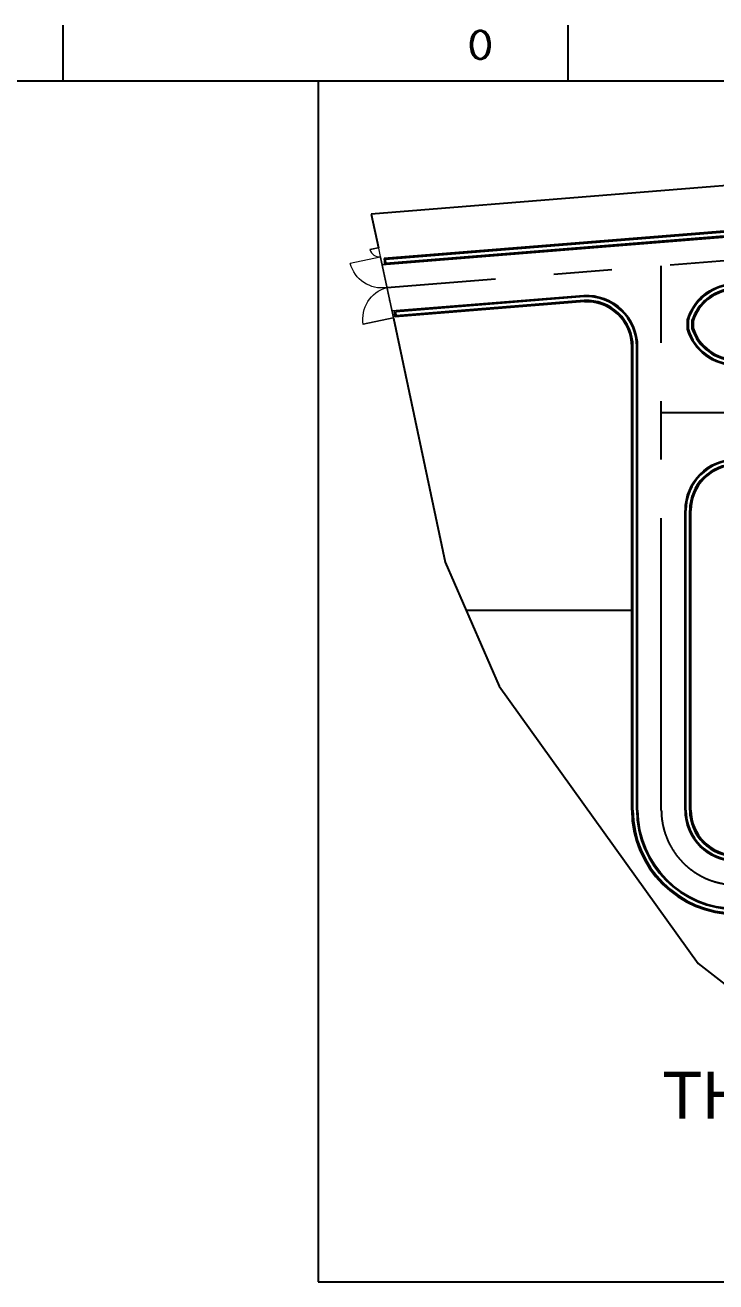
# Model space of a CAD drawing. Header units: millimetres. Extents: x 4133871 to 4440428, y -545651 to -495191.
# Drawn here: x 4266873 to 4272198, y -505499 to -495815 of the extents above; entities that cross this region are included whole.
import ezdxf

# ---------------------------------------------------------------- set-up
doc = ezdxf.new("R2010")
doc.units = ezdxf.units.MM
doc.header["$LTSCALE"] = 60
doc.linetypes.add('CENTER', pattern=[2, 1.25, -0.25, 0.25, -0.25])
for name, color, linetype in [('1', 7, 'Continuous'), ('C_BLOCK', 7, 'Continuous'), ('C_CEN', 1, 'CENTER'), ('GATE', 7, 'Continuous'), ('SITE BOUNDARY-AP', 4, 'xxx'), ('TAN-TIT', 30, 'Continuous'), ('나중에 삭제', 7, 'Continuous')]:
    doc.layers.add(name, color=color, linetype=linetype)
doc.layers.add('DITCH', color=7, linetype='Continuous', lineweight=0)
doc.layers.add('ROAD', color=4, linetype='Continuous', lineweight=0)
doc.styles.add('Arial', font='arial.ttf')
doc.styles.add('COM', font='COMPLEX', dxfattribs={"height": 5})
doc.styles.get("Standard").update_dxf_attribs({"font": 'romans.shx', "width": 0.75, "bigfont": 'whgtxt.shx'})
doc.linetypes.add('xxx', pattern='A,0.25,-0.022286,["xxx",Standard,S=0.1,R=0,X=0,Y=-0.035957],-0.221744', length=0.49403)

# ---------------------------------------------------------------- blocks, each defined once
blk = doc.blocks.new('KEY PLAN_NEW')
at = {"layer": 'C_CEN', "color": 253, "linetype": 'CENTER', "lineweight": -3, "ltscale": 10}
for p, q in [((-3077.3, -1871.9), (-3077.3, -474)), ((-3077.3, -850.4), (-1708.5, -850.4))]:
    blk.add_line(p, q, dxfattribs=at)
blk.add_lwpolyline([(-2307.1, -412), (-3782.4, -530.7)], dxfattribs=at)
blk.add_arc((-2885.3, -1871.9), 192, 180, 270, dxfattribs=at)
at = {"layer": 'DITCH', "color": 253, "lineweight": -3}
for p, q in [((-2313.2, -336.3), (-3789.3, -455)), ((-2313, -339.3), (-3786.1, -457.8)), ((-3789.3, -455), (-3788, -471)), ((-3789.3, -455), (-3788.1, -471)), ((-3275, -566.1), (-3761.6, -605.3)), ((-3275.9, -553.2), (-3759.6, -592.1)), ((-3275.2, -563.2), (-3758.8, -602.1)), ((-3761.6, -605.3), (-3762.9, -589.3)), ((-3761.6, -605.3), (-3762.9, -589.3)), ((-3758.8, -602.1), (-3759.6, -592.1)), ((-3758.8, -602.1), (-3759.6, -592.1)), ((-3153.3, -1871.9), (-3153.3, -682)), ((-3150.3, -1871.9), (-3150.3, -682)), ((-3140.3, -1871.9), (-3140.3, -682)), ((-3014.3, -1871.9), (-3014.3, -1102.4)), ((-3004.3, -1871.9), (-3004.3, -1102.4)), ((-3001.3, -1871.9), (-3001.3, -1102.4))]:
    blk.add_line(p, q, dxfattribs=at)
blk.add_lwpolyline([(-2312.2, -349.2), (-3785.3, -467.7), (-3786.1, -457.8)], dxfattribs=at)
for points in [[(-2898.6, -522.8, 0.301279), (-3008.7, -613.4), (-3008.7, -636.2, 0.329572), (-2885.3, -727.4, 0.329572)], [(-2897.5, -532.8, 0.297918), (-2998.7, -614.9), (-2998.7, -634.7, 0.326156), (-2885.3, -717.4, 0.326156)], [(-2897.2, -535.8, 0.296826), (-2995.7, -615.4), (-2995.7, -634.2, 0.325046), (-2885.3, -714.4, 0.325046)]]:
    blk.add_lwpolyline(points, format="xyb", dxfattribs=at)
for centre, radius, start, end in [((-3269.3, -682), 129, 0, 92.9276), ((-3269.3, -682), 119, 0, 92.8312), ((-3269.3, -682), 116, 0, 92.8312), ((-2885.3, -1102.4), 129, 90, 180), ((-2885.3, -1102.4), 119, 90, 180), ((-2885.3, -1102.4), 116, 90, 180), ((-2885.3, -1871.9), 268, 180, 270), ((-2885.3, -1871.9), 265, 180, 270), ((-2885.3, -1871.9), 255, 180, 270), ((-2885.3, -1871.9), 129, 180, 270), ((-2885.3, -1871.9), 119, 180, 270), ((-2885.3, -1871.9), 116, 180, 270)]:
    blk.add_arc(centre, radius, start, end, dxfattribs=at)
at = {"layer": 'GATE', "color": 253, "lineweight": 13, "ltscale": 10}
for p, q in [((-3799.8, -451.5), (-3876.5, -467.8)), ((-3799.8, -451.5), (-3876.5, -467.8)), ((-3804.5, -427.9), (-3826, -432.5)), ((-3804.5, -427.9), (-3826, -432.5)), ((-3804.5, -428.6), (-3825.8, -433.1)), ((-3804.5, -428.6), (-3825.8, -433.1)), ((-3804.4, -428.6), (-3799.9, -450.1)), ((-3804.4, -428.6), (-3799.9, -450.1)), ((-3804.4, -428.7), (-3801.6, -441.8)), ((-3804.4, -428.7), (-3801.6, -441.8)), ((-3803.9, -428.3), (-3799.3, -450.1)), ((-3803.9, -428.3), (-3799.3, -450.1)), ((-3799.7, -452.1), (-3876.4, -468.4)), ((-3799.7, -452.1), (-3876.4, -468.4)), ((-3799.4, -452.3), (-3766.4, -607.7)), ((-3799.4, -452.3), (-3766.4, -607.7)), ((-3798.8, -452.2), (-3765.8, -607.6)), ((-3798.8, -452.2), (-3765.8, -607.6)), ((-3766.6, -608), (-3843.2, -624.3)), ((-3766.6, -608), (-3843.2, -624.3)), ((-3766.4, -608.6), (-3843.1, -624.9)), ((-3766.4, -608.6), (-3843.1, -624.9))]:
    blk.add_line(p, q, dxfattribs=at)
for centre, radius in [((-3804.3, -428.3), 0.4), ((-3804.3, -428.3), 0.4), ((-3804.3, -428.3), 0.28), ((-3804.3, -428.3), 0.28), ((-3799.6, -450.4), 0.4), ((-3799.6, -450.4), 0.4), ((-3799.6, -450.4), 0.28), ((-3799.6, -450.4), 0.28), ((-3799.2, -451.7), 0.508), ((-3799.2, -451.7), 0.508), ((-3799.2, -451.7), 0.44), ((-3799.2, -451.7), 0.44), ((-3789, -499.7), 0.508), ((-3789, -499.7), 0.44), ((-3789, -499.7), 0.508), ((-3789, -499.7), 0.44), ((-3782.7, -529.4), 0.508), ((-3782.7, -529.4), 0.508), ((-3782.7, -529.4), 0.44), ((-3782.7, -529.4), 0.44), ((-3782.5, -530.6), 0.508), ((-3782.5, -530.6), 0.508), ((-3782.5, -530.6), 0.44), ((-3782.5, -530.6), 0.44), ((-3775.7, -562.3), 0.508), ((-3775.7, -562.3), 0.508), ((-3775.7, -562.3), 0.44), ((-3775.7, -562.3), 0.44), ((-3766, -608.2), 0.508), ((-3766, -608.2), 0.508), ((-3766, -608.2), 0.44), ((-3766, -608.2), 0.44)]:
    blk.add_circle(centre, radius, dxfattribs=at)
at = {"layer": 'GATE', "color": 253, "lineweight": 0, "ltscale": 10}
for centre in [(-3799.2, -451.7), (-3799.2, -451.7), (-3766, -608.2), (-3766, -608.2)]:
    blk.add_circle(centre, 0.624, dxfattribs=at)
at = {"layer": 'GATE', "color": 253, "lineweight": 13, "ltscale": 10}
blk.add_arc((-3801.6, -425.5), 25.4, 196.0273, 274.697, dxfattribs=at)
blk.add_arc((-3801.6, -425.5), 25.4, 196.0273, 274.697, dxfattribs=at)
at = {"layer": 'GATE', "color": 253, "lineweight": 13, "ltscale": 10, "extrusion": (0, 0, -1)}
for centre, start, end in [((3795.4, -447.3), 261.3624, 345.8), ((3795.4, -447.3), 261.3624, 345.8), ((3760.7, -610.7), 350.1899, 74.6326), ((3760.7, -610.7), 350.1899, 74.6326)]:
    blk.add_arc(centre, 83.6, start, end, dxfattribs=at)
at = {"layer": 'ROAD', "color": 253}
for p, q in [((-3276.1, -550.2), (-3769.9, -589.9)), ((-3137.3, -1871.9), (-3137.3, -682)), ((-3017.3, -1871.9), (-3017.3, -1102.4))]:
    blk.add_line(p, q, dxfattribs=at)
at = {"layer": 'ROAD', "color": 253, "lineweight": -3}
for points in [[(-2312, -352.2), (-3795, -471.5)], [(-3153.3, -1359.7), (-3578.5, -1359.7)], [(-3153.3, -1359.7), (-3576.4, -1359.7)]]:
    blk.add_lwpolyline(points, dxfattribs=at)
at = {"layer": 'ROAD', "color": 253}
blk.add_lwpolyline([(-2898.9, -519.9, 0.302213), (-3011.7, -612.9), (-3011.7, -636.7, 0.330521), (-2885.3, -730.4)], format="xyb", dxfattribs=at)
for centre, radius, start, end in [((-3269.3, -682), 132, 0, 92.9276), ((-2885.3, -1102.4), 132, 90, 180), ((-2885.3, -1871.9), 252, 180, 270), ((-2885.3, -1871.9), 132, 180, 270)]:
    blk.add_arc(centre, radius, start, end, dxfattribs=at)
at = {"layer": 'SITE BOUNDARY-AP', "color": 253, "linetype": 'xxx', "ltscale": 10000}
blk.add_line((-3822.8, -341.1), (-3804.3, -427.9), dxfattribs=at)
at = {"layer": 'SITE BOUNDARY-AP', "color": 253, "linetype": 'Continuous', "ltscale": 10000, "flags": 128}
for points in [[(-2037.5, -197.5), (-3822.8, -341.1)], [(-3765.8, -608.8), (-3632.6, -1235.3), (-3494, -1554.1), (-2982.6, -2265.8), (-2690.7, -2493), (-2154.6, -2991.2), (-1723, -2972.4), (-1723, -2710.4), (-1123, -2710.4), (-1123, -2344.4)]]:
    blk.add_lwpolyline(points, dxfattribs=at)
at = {"layer": 'TAN-TIT'}
blk.add_lwpolyline([(-3958.6, -3083.9), (0, -3083.9), (0, 0), (-3958.6, 0)], close=True, dxfattribs=at)
blk = doc.blocks.new('BORDER')
at = {"layer": 'TAN-TIT'}
for p, q in [((186677, 164680), (186677, 166122)), ((199656, 164680), (199656, 166122)), ((232823, 164680), (4977, 164680))]:
    blk.add_line(p, q, dxfattribs=at)
at = {"layer": '나중에 삭제', "color": 30, "lineweight": 0}
blk.add_line((232823, 164680), (193237, 164680), dxfattribs=at)
at = {"layer": 'TAN-TIT', "style": 'COM'}
blk.add_text('O', height=721, dxfattribs=at).set_placement((197060, 165257))

msp = doc.modelspace()

# ---------------------------------------------------------------- block references
at = {"xscale": 3, "yscale": 3, "zscale": 3}
msp.add_blockref('KEY PLAN_NEW', (4281009.3, -496247.2), dxfattribs=at)
at = {"layer": '1', "xscale": 0.3, "yscale": 0.3, "zscale": 0.3}
msp.add_blockref('BORDER', (4211162.3, -545651.2), dxfattribs=at)

# ---------------------------------------------------------------- texts
at = {"layer": 'C_BLOCK', "color": 3, "ltscale": 10, "insert": (4273113.1, -504063), "char_height": 360, "attachment_point": 5, "style": 'Arial'}
msp.add_mtext('\\A1;THIS DWG.', dxfattribs=at)

doc.saveas('drawing.dxf')
